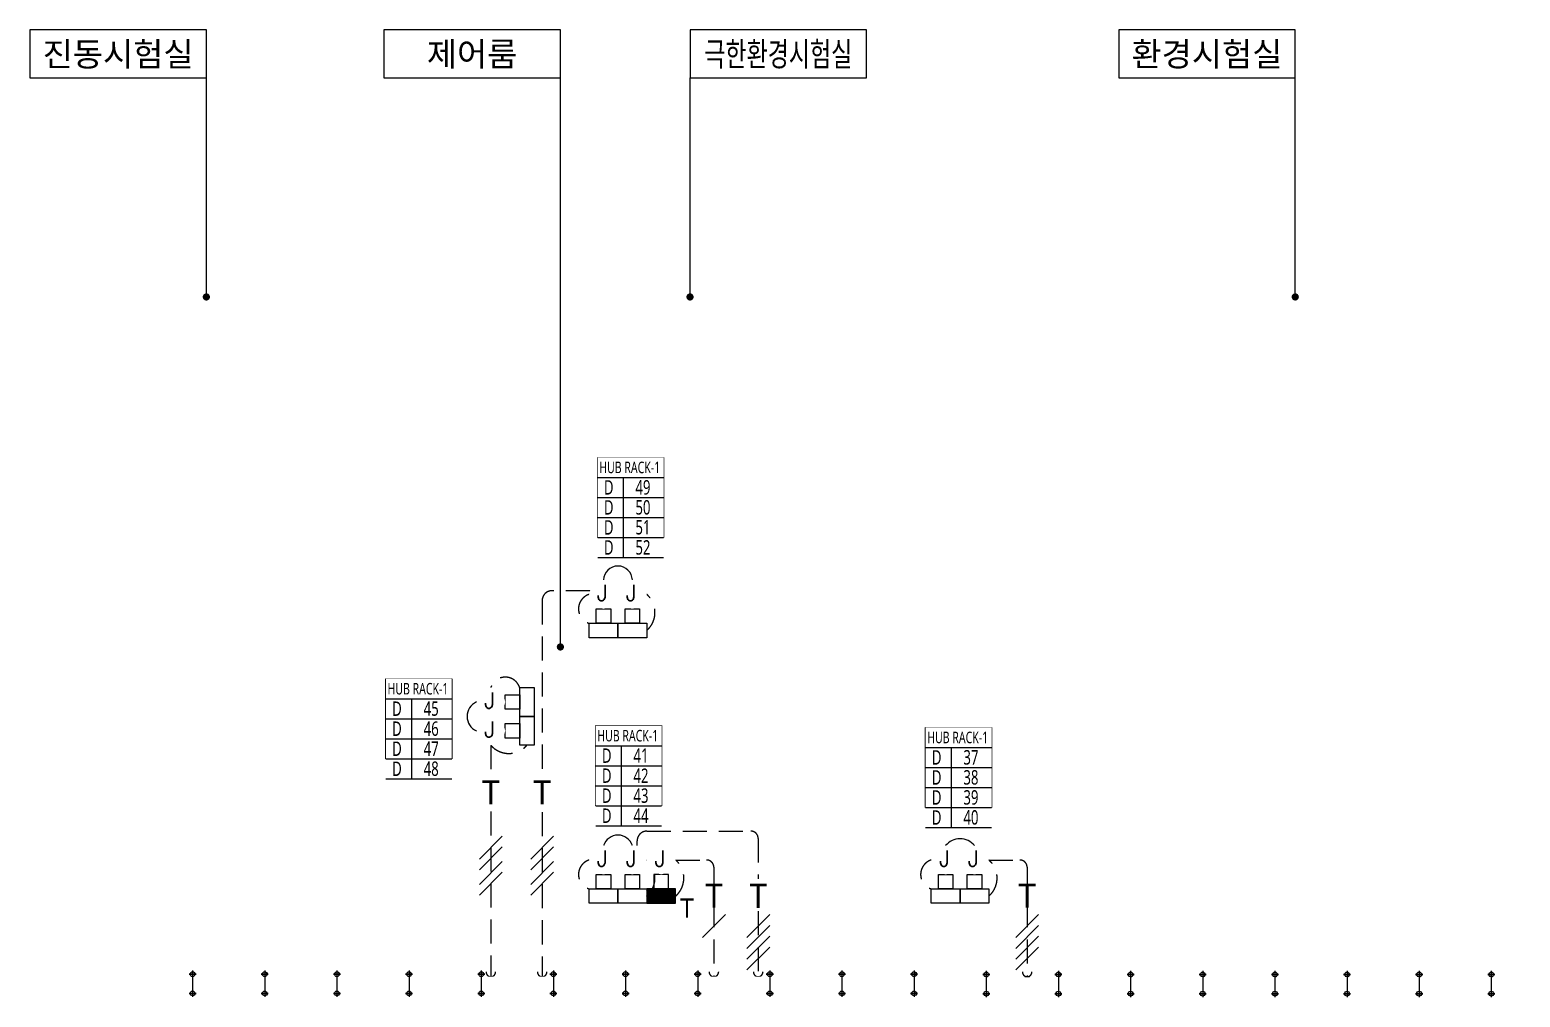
# Model space of a CAD drawing. Header units: millimetres. Extents: x -168200 to 336400, y -118800 to 0.
# Drawn here: x 42615 to 73600, y -48154 to -28029 of the extents above; entities that cross this region are included whole.
import ezdxf
from ezdxf.enums import TextEntityAlignment as Align

# ---------------------------------------------------------------- set-up
doc = ezdxf.new("R2010")
doc.units = ezdxf.units.MM
doc.header["$LTSCALE"] = 2000
doc.linetypes.add('E6', pattern=[10, 6, -1, 0.5, -1, 0.5, -1])
doc.linetypes.add('HIDDEN', pattern=[0.375, 0.25, -0.125])
for name, color, linetype in [('3-통신선번장', 40, 'E6'), ('3-통신선번장(D)', 240, 'Continuous'), ('elec-box', 6, 'Continuous'), ('S', 4, 'Continuous'), ('S2', 4, 'HIDDEN'), ('SYM', 3, 'Continuous'), ('TRAY', 3, 'Continuous'), ('TRAY1', 3, 'Continuous')]:
    doc.layers.add(name, color=color, linetype=linetype)
doc.styles.add('$0$스타일1', font='malgun.ttf')
doc.styles.add('ELEC', font='malgun.ttf')
doc.styles.add('GHS', font='malgun.ttf')
doc.styles.add('ROMANS', font='romans.shx', dxfattribs={"height": 10})
doc.dimstyles.new('DIM-QD 1', dxfattribs={"dimtxt": 3, "dimasz": 1.5, "dimexe": 1, "dimexo": 0, "dimgap": 1, "dimtad": 1, "dimdec": 3, "dimdsep": 46, "dimlunit": 6, "dimtxsty": '$0$스타일1', "dimblk1": 'ARCHTICK', "dimblk2": 'ARCHTICK', "dimsah": 1, "dimcen": 0, "dimclrd": 256, "dimclre": 256, "dimclrt": 3, "dimazin": 2, "dimtfac": 1, "dimtdec": 3, "dimtix": 1, "dimtmove": 2, "dimatfit": 3, "dimldrblk": 'ARCHTICK', "dimfxl": 1, "dimtolj": 1, "dimtzin": 0, "dimarcsym": 0})

# ---------------------------------------------------------------- blocks, each defined once
blk = doc.blocks.new('_ARCHTICK')
at = {"color": 0, "linetype": 'ByBlock', "const_width": 0.15}
blk.add_lwpolyline([(-0.5, -0.5), (0.5, 0.5)], dxfattribs=at)
blk = doc.blocks.new('D24')
at = {"layer": 'SYM'}
for points in [[(-62.5, 250), (-62.5, 125), (62.5, 125), (62.5, 250)], [(-125, 125), (-125, 0), (125, 0), (125, 125)]]:
    blk.add_lwpolyline(points, close=True, dxfattribs=at)
blk = doc.blocks.new('D24-T')
at = {"layer": 'SYM'}
h = blk.add_hatch(dxfattribs=at)
h.set_pattern_fill('ANSI31', color=256, scale=5, style=0)
h.set_pattern_definition([(45, (-226528.501, -91317.446), (-11.22532015, 11.22532015), [])])
h.paths.add_polyline_path([(55442, -46200), (55442, -45900), (56042, -45900), (56042, -46200)])
at = {"layer": 'SYM', "xscale": 2.400000154972076, "yscale": 2.400000154972076, "zscale": 2.400000154972076}
blk.add_blockref('D24', (55742, -46200), dxfattribs=at)
blk = doc.blocks.new('E18')
blk.add_wipeout([(1.5, 0), (1.3, 0.75), (0.75, 1.3), (0, 1.5), (-0.75, 1.3), (-1.3, 0.75), (-1.5, 0), (-1.3, -0.75), (-0.75, -1.3), (0, -1.5), (0.75, -1.3), (1.3, -0.75)]).dxf.layer = 'SYM'
at = {"layer": 'SYM', "style": 'ROMANS'}
blk.add_text('J', height=1.65, dxfattribs=at).set_placement((-0.69, -0.67))
blk = doc.blocks.new('A$Ccb8ce206')
at = {"layer": '3-통신선번장', "linetype": 'Continuous'}
blk.add_lwpolyline([(-2282, 695), (0, 695), (0, -2084), (-2282, -2084)], close=True, dxfattribs=at)
at = {"linetype": 'Continuous'}
blk.add_wipeout([(-2282, 695), (-2282, -2779), (0, -2779), (0, 695)], dxfattribs=at).dxf.layer = '3-통신선번장'
at = {"layer": '3-통신선번장', "linetype": 'Continuous'}
for points in [[(-2282, 0), (0, 0)], [(-1399, 0), (-1399, -2779)], [(-2282, -695), (0, -695)], [(-2282, -1389), (0, -1389)], [(-2282, -2084), (0, -2084)], [(-2282, -2084), (0, -2084)], [(-2282, -2779), (0, -2779)], [(-2282, -2779), (0, -2779)]]:
    blk.add_lwpolyline(points, dxfattribs=at)
at = {"layer": '3-통신선번장', "linetype": 'Continuous', "style": 'ELEC', "width": 0.7}
blk.add_text('HUB RACK-1', height=400, dxfattribs=at).set_placement((-1171, 348), align=Align.MIDDLE)

msp = doc.modelspace()

# ---------------------------------------------------------------- hatches: boundary and pattern name
at = {"layer": 'SYM'}
h = msp.add_hatch(dxfattribs=at)
h.set_pattern_fill('ANSI31', color=256, scale=5, style=0)
h.set_pattern_definition([(45, (-226528.501, -91317.446), (-11.22532015, 11.22532015), [])])
h.paths.add_polyline_path([(55442.1, -46200), (55442.1, -45900), (56042.1, -45900), (56042.1, -46200)])

# ---------------------------------------------------------------- linework, layer by layer
at = {"layer": 'S2'}
for p, q in [((53267.4, -39900), (53267.4, -43496)), ((54262.2, -39700), (53467.4, -39700)), ((52200, -42912.5), (52200, -43497.5)), ((52200, -44289.1), (52200, -47725.2)), ((53267.4, -44304.3), (53267.4, -47725.2)), ((55242.1, -45000), (55242.1, -44900)), ((55442.1, -44700), (57608.4, -44700)), ((57758.4, -44850), (57758.4, -45690.8)), ((56042.1, -45300), (56686.9, -45300)), ((56836.9, -45450), (56836.9, -47725.2)), ((57758.4, -46365.3), (57758.4, -47725.2))]:
    msp.add_line(p, q, dxfattribs=at)
for centre, radius, start, end in [((53467.4, -39900), 200, 90, 180), ((54337.3, -40075), 314.7, 107.59786, 252.40214), ((55115.2, -40150), 497.5, 311.08686, 48.91314), ((52500, -41812.5), 316.2, 18.42975, 161.57025), ((52575, -42585.5), 497.5, 221.08686, 318.91314), ((55442.1, -44900), 200, 90, 180), ((57608.4, -44850), 150, 0, 90), ((54337.3, -45600), 314.7, 107.59786, 252.40214), ((55115.2, -45675), 497.5, 311.08686, 48.91314), ((55715.2, -45675), 497.5, 311.08686, 48.91314), ((56686.9, -45450), 150, 0, 90), ((61450.3, -45600), 314.7, 107.59786, 252.40214), ((62228.2, -45675), 497.5, 311.08686, 48.91314), ((63199.9, -45450), 150, 0, 90), ((52200, -47625.2), 100, 180, 0), ((53267.4, -47625.2), 100, 180, 0), ((56836.9, -47625.2), 100, 180, 0), ((57758.4, -47625.2), 100, 180, 0)]:
    msp.add_arc(centre, radius, start, end, dxfattribs=at)
at = {"layer": 'SYM'}
for p, q in [((52438.6, -44801.8), (51961.4, -45279.1)), ((53506, -44801.8), (53028.7, -45279.1)), ((52438.6, -45026.8), (51961.4, -45504.1)), ((53506, -45026.8), (53028.7, -45504.1)), ((52438.6, -45328.8), (51961.4, -45806.1)), ((53506, -45328.8), (53028.7, -45806.1)), ((52438.6, -45553.8), (51961.4, -46031.1)), ((53506, -45553.8), (53028.7, -46031.1)), ((57075.6, -46434.9), (56598.3, -46912.2)), ((57997, -46434.9), (57519.7, -46912.2)), ((63588.6, -46434.9), (63111.3, -46912.2)), ((57997, -46659.9), (57519.7, -47137.2)), ((63588.6, -46659.9), (63111.3, -47137.2)), ((57997, -46884.9), (57519.7, -47362.2)), ((63588.6, -46884.9), (63111.3, -47362.2))]:
    msp.add_line(p, q, dxfattribs=at)

# ---------------------------------------------------------------- block references
msp.add_blockref('D24-T', (0, 0))
at = {"layer": '3-통신선번장', "xscale": 0.6, "yscale": 0.6, "zscale": 0.6}
for p in [(55790.7, -37341.4), (51388.2, -41945.2), (62609.2, -42958.6)]:
    msp.add_blockref('A$Ccb8ce206', p, dxfattribs=at)
at = {"layer": 'SYM', "xscale": -2.400000154972076, "yscale": 2.400000154972076, "zscale": 2.400000154972076}
for p in [(54542.1, -40675), (55142.1, -40675), (55142.1, -40675), (54542.1, -46200), (55142.1, -46200), (55142.1, -46200), (61655.2, -46200), (62255.2, -46200), (62255.2, -46200)]:
    msp.add_blockref('D24', p, dxfattribs=at)
at = {"layer": 'SYM', "xscale": -2.400000154972076, "yscale": 2.400000154972076, "zscale": 2.400000154972076, "rotation": 89.99999999999993}
for p in [(53100, -42012.5), (53100, -42612.5), (53100, -42612.5)]:
    msp.add_blockref('D24', p, dxfattribs=at)

# ---------------------------------------------------------------- texts
at = {"layer": 'SYM', "style": 'GHS'}
for height, p in [(500, (52200, -43893.3)), (500, (53267.4, -43891.8)), (500, (56837.9, -46041.8)), (500, (57759.4, -46045.4)), (500, (63351, -46041.8)), (400, (56278.7, -46298.4))]:
    msp.add_text('T', height=height, dxfattribs=at).set_placement(p, align=Align.MIDDLE_CENTER)

# ---------------------------------------------------------------- leaders
at = {"layer": 'elec-box'}
for points in [[(46285.6, -33586.8), (46285.6, -29062), (46285.6, -29029.5)], [(53646.4, -40867.8), (53646.4, -29062), (53646.4, -29029.5)], [(56341, -33586.8), (56341, -29062), (56341, -29029.5)], [(68923.5, -33586.8), (68923.5, -29062), (68923.5, -29029.5)]]:
    msp.add_leader(points, dimstyle='DIM-QD 1', override={"dimscale": 100, "dimasz": 1.5, "dimtad": 0, "dimclrd": 6, "dimldrblk": 'DOT'}, dxfattribs=at)

# ---------------------------------------------------------------- next in the draw order: block references
at = {"layer": '3-통신선번장', "xscale": 0.6, "yscale": 0.6, "zscale": 0.6}
msp.add_blockref('A$Ccb8ce206', (55749.8, -42921.8), dxfattribs=at)
at = {"layer": 'S', "xscale": 200, "yscale": 200, "zscale": 200}
for p in [(55142.1, -39775), (52200, -42612.5), (55142.1, -45300), (62255.2, -45300)]:
    msp.add_blockref('E18', p, dxfattribs=at)

# ---------------------------------------------------------------- next in the draw order: texts
at = {"layer": '3-통신선번장(D)', "linetype": 'Continuous', "style": 'ELEC', "width": 0.7}
for s, p in [('D', (54650.7, -37548.4)), ('49', (55362.4, -37547.1)), ('D', (54650.7, -37964.7)), ('50', (55362.4, -37963.3)), ('D', (54650.7, -38381)), ('51', (55362.4, -38379.6)), ('D', (54650.7, -38797.8)), ('52', (55362.4, -38796.4)), ('D', (50248.2, -42152.2)), ('45', (50959.9, -42150.8)), ('D', (50248.2, -42568.5)), ('46', (50959.9, -42567.1)), ('D', (50248.2, -42984.7)), ('47', (50959.9, -42983.3)), ('D', (61469.2, -43165.6)), ('37', (62181, -43164.2)), ('D', (50248.2, -43401.6)), ('48', (50959.9, -43400.2)), ('D', (61469.2, -43581.9)), ('38', (62181, -43580.5)), ('D', (61469.2, -43998.1)), ('39', (62181, -43996.8)), ('D', (61469.2, -44415)), ('40', (62181, -44413.6))]:
    msp.add_text(s, height=300, dxfattribs=at).set_placement(p, align=Align.MIDDLE)

# ---------------------------------------------------------------- next in the draw order: wipeouts: each hides what was drawn before it
at = {"color": 6}
for points in [[(42615.4, -28029.5), (46285.6, -28029.5), (46285.6, -29029.5), (42615.4, -29029.5)], [(49976.2, -28029.5), (53646.4, -28029.5), (53646.4, -29029.5), (49976.2, -29029.5)], [(56341, -28029.5), (60011.2, -28029.5), (60011.2, -29029.5), (56341, -29029.5)], [(65253.3, -28029.5), (68923.5, -28029.5), (68923.5, -29029.5), (65253.3, -29029.5)]]:
    msp.add_wipeout(points, dxfattribs=at).dxf.layer = 'elec-box'
msp.add_wipeout([(44500.2, -47725.1), (90875, -47725.1), (90875, -48025.1), (44500.2, -48025.1)]).dxf.layer = 'TRAY'

# ---------------------------------------------------------------- next in the draw order: linework, layer by layer
at = {"layer": 'elec-box', "color": 6}
for points in [[(42615.4, -29029.5), (46285.6, -29029.5), (46285.6, -28029.5), (42615.4, -28029.5)], [(49976.2, -29029.5), (53646.4, -29029.5), (53646.4, -28029.5), (49976.2, -28029.5)], [(56341, -29029.5), (60011.2, -29029.5), (60011.2, -28029.5), (56341, -28029.5)], [(65253.3, -29029.5), (68923.5, -29029.5), (68923.5, -28029.5), (65253.3, -28029.5)]]:
    msp.add_lwpolyline(points, close=True, dxfattribs=at)
at = {"layer": 'S2'}
for p, q in [((62555.2, -45300), (63199.9, -45300)), ((63349.9, -45450), (63349.9, -47725.2))]:
    msp.add_line(p, q, dxfattribs=at)
msp.add_arc((63349.9, -47625.2), 100, 180, 0, dxfattribs=at)
at = {"layer": 'SYM'}
for p, q in [((57997, -47109.9), (57519.7, -47587.2)), ((63588.6, -47109.9), (63111.3, -47587.2))]:
    msp.add_line(p, q, dxfattribs=at)
at = {"layer": 'TRAY1', "color": 6}
for points in [[(46000.2, -47601.6), (46000.2, -47625.1), (46018.2, -47628.5), (46035.2, -47639.4), (46047.2, -47657.9), (46050.2, -47675.1), (46073.4, -47675.1), (46050.2, -47675.1), (46046.5, -47694), (46034.7, -47711.4), (46018, -47721.9), (46000.2, -47725.1), (45979.9, -47720.8), (45965, -47710.6), (45954.6, -47695.7), (45950.2, -47675.1), (45927, -47675.1), (45950.2, -47675.1), (45954.4, -47655.2), (45965.4, -47639.3), (45982.2, -47628.5), (46000.2, -47625.1), (46000.2, -47675.1), (46050.2, -47675.1), (45950.2, -47675.1), (46000.2, -47675.1), (46000.2, -47675.1), (46000.2, -48075.1), (45950.2, -48075.1), (46050.2, -48075.1), (46000.2, -48075.1), (46000.2, -48125.1), (45982.2, -48121.8), (45965.4, -48111), (45954.4, -48095.1), (45950.2, -48075.1), (45927, -48075.1), (45950.2, -48075.1), (45954.6, -48054.6), (45965, -48039.6), (45979.9, -48029.4), (46000.2, -48025.1), (46018, -48028.4), (46034.7, -48038.9), (46046.5, -48056.3), (46050.2, -48075.1), (46073.4, -48075.1), (46050.2, -48075.1), (46047.2, -48092.4), (46035.2, -48110.9), (46018.2, -48121.8), (46000.2, -48125.1), (46000.2, -48148.7)], [(47500.2, -47601.6), (47500.2, -47625.1), (47518.2, -47628.5), (47535.2, -47639.4), (47547.2, -47657.9), (47550.2, -47675.1), (47573.4, -47675.1), (47550.2, -47675.1), (47546.5, -47694), (47534.7, -47711.4), (47518, -47721.9), (47500.2, -47725.1), (47479.9, -47720.8), (47465, -47710.6), (47454.6, -47695.7), (47450.2, -47675.1), (47427, -47675.1), (47450.2, -47675.1), (47454.4, -47655.2), (47465.4, -47639.3), (47482.2, -47628.5), (47500.2, -47625.1), (47500.2, -47675.1), (47550.2, -47675.1), (47450.2, -47675.1), (47500.2, -47675.1), (47500.2, -47675.1), (47500.2, -48075.1), (47450.2, -48075.1), (47550.2, -48075.1), (47500.2, -48075.1), (47500.2, -48125.1), (47482.2, -48121.8), (47465.4, -48111), (47454.4, -48095.1), (47450.2, -48075.1), (47427, -48075.1), (47450.2, -48075.1), (47454.6, -48054.6), (47465, -48039.6), (47479.9, -48029.4), (47500.2, -48025.1), (47518, -48028.4), (47534.7, -48038.9), (47546.5, -48056.3), (47550.2, -48075.1), (47573.4, -48075.1), (47550.2, -48075.1), (47547.2, -48092.4), (47535.2, -48110.9), (47518.2, -48121.8), (47500.2, -48125.1), (47500.2, -48148.7)], [(49000.2, -47601.6), (49000.2, -47625.1), (49018.2, -47628.5), (49035.2, -47639.4), (49047.2, -47657.9), (49050.2, -47675.1), (49073.4, -47675.1), (49050.2, -47675.1), (49046.5, -47694), (49034.7, -47711.4), (49018, -47721.9), (49000.2, -47725.1), (48979.9, -47720.8), (48965, -47710.6), (48954.6, -47695.7), (48950.2, -47675.1), (48927, -47675.1), (48950.2, -47675.1), (48954.4, -47655.2), (48965.4, -47639.3), (48982.2, -47628.5), (49000.2, -47625.1), (49000.2, -47675.1), (49050.2, -47675.1), (48950.2, -47675.1), (49000.2, -47675.1), (49000.2, -47675.1), (49000.2, -48075.1), (48950.2, -48075.1), (49050.2, -48075.1), (49000.2, -48075.1), (49000.2, -48125.1), (48982.2, -48121.8), (48965.4, -48111), (48954.4, -48095.1), (48950.2, -48075.1), (48927, -48075.1), (48950.2, -48075.1), (48954.6, -48054.6), (48965, -48039.6), (48979.9, -48029.4), (49000.2, -48025.1), (49018, -48028.4), (49034.7, -48038.9), (49046.5, -48056.3), (49050.2, -48075.1), (49073.4, -48075.1), (49050.2, -48075.1), (49047.2, -48092.4), (49035.2, -48110.9), (49018.2, -48121.8), (49000.2, -48125.1), (49000.2, -48148.7)], [(50500.2, -47601.6), (50500.2, -47625.1), (50518.2, -47628.5), (50535.2, -47639.4), (50547.2, -47657.9), (50550.2, -47675.1), (50573.4, -47675.1), (50550.2, -47675.1), (50546.5, -47694), (50534.7, -47711.4), (50518, -47721.9), (50500.2, -47725.1), (50479.9, -47720.8), (50465, -47710.6), (50454.6, -47695.7), (50450.2, -47675.1), (50427, -47675.1), (50450.2, -47675.1), (50454.4, -47655.2), (50465.4, -47639.3), (50482.2, -47628.5), (50500.2, -47625.1), (50500.2, -47675.1), (50550.2, -47675.1), (50450.2, -47675.1), (50500.2, -47675.1), (50500.2, -47675.1), (50500.2, -48075.1), (50450.2, -48075.1), (50550.2, -48075.1), (50500.2, -48075.1), (50500.2, -48125.1), (50482.2, -48121.8), (50465.4, -48111), (50454.4, -48095.1), (50450.2, -48075.1), (50427, -48075.1), (50450.2, -48075.1), (50454.6, -48054.6), (50465, -48039.6), (50479.9, -48029.4), (50500.2, -48025.1), (50518, -48028.4), (50534.7, -48038.9), (50546.5, -48056.3), (50550.2, -48075.1), (50573.4, -48075.1), (50550.2, -48075.1), (50547.2, -48092.4), (50535.2, -48110.9), (50518.2, -48121.8), (50500.2, -48125.1), (50500.2, -48148.7)], [(52000.2, -47601.6), (52000.2, -47625.1), (52018.2, -47628.5), (52035.2, -47639.4), (52047.2, -47657.9), (52050.2, -47675.1), (52073.4, -47675.1), (52050.2, -47675.1), (52046.5, -47694), (52034.7, -47711.4), (52018, -47721.9), (52000.2, -47725.1), (51979.9, -47720.8), (51965, -47710.6), (51954.6, -47695.7), (51950.2, -47675.1), (51927, -47675.1), (51950.2, -47675.1), (51954.4, -47655.2), (51965.4, -47639.3), (51982.2, -47628.5), (52000.2, -47625.1), (52000.2, -47675.1), (52050.2, -47675.1), (51950.2, -47675.1), (52000.2, -47675.1), (52000.2, -47675.1), (52000.2, -48075.1), (51950.2, -48075.1), (52050.2, -48075.1), (52000.2, -48075.1), (52000.2, -48125.1), (51982.2, -48121.8), (51965.4, -48111), (51954.4, -48095.1), (51950.2, -48075.1), (51927, -48075.1), (51950.2, -48075.1), (51954.6, -48054.6), (51965, -48039.6), (51979.9, -48029.4), (52000.2, -48025.1), (52018, -48028.4), (52034.7, -48038.9), (52046.5, -48056.3), (52050.2, -48075.1), (52073.4, -48075.1), (52050.2, -48075.1), (52047.2, -48092.4), (52035.2, -48110.9), (52018.2, -48121.8), (52000.2, -48125.1), (52000.2, -48148.7)], [(53500.2, -47601.6), (53500.2, -47625.1), (53518.2, -47628.5), (53535.2, -47639.4), (53547.2, -47657.9), (53550.2, -47675.1), (53573.4, -47675.1), (53550.2, -47675.1), (53546.5, -47694), (53534.7, -47711.4), (53518, -47721.9), (53500.2, -47725.1), (53479.9, -47720.8), (53465, -47710.6), (53454.6, -47695.7), (53450.2, -47675.1), (53427, -47675.1), (53450.2, -47675.1), (53454.4, -47655.2), (53465.4, -47639.3), (53482.2, -47628.5), (53500.2, -47625.1), (53500.2, -47675.1), (53550.2, -47675.1), (53450.2, -47675.1), (53500.2, -47675.1), (53500.2, -47675.1), (53500.2, -48075.1), (53450.2, -48075.1), (53550.2, -48075.1), (53500.2, -48075.1), (53500.2, -48125.1), (53482.2, -48121.8), (53465.4, -48111), (53454.4, -48095.1), (53450.2, -48075.1), (53427, -48075.1), (53450.2, -48075.1), (53454.6, -48054.6), (53465, -48039.6), (53479.9, -48029.4), (53500.2, -48025.1), (53518, -48028.4), (53534.7, -48038.9), (53546.5, -48056.3), (53550.2, -48075.1), (53573.4, -48075.1), (53550.2, -48075.1), (53547.2, -48092.4), (53535.2, -48110.9), (53518.2, -48121.8), (53500.2, -48125.1), (53500.2, -48148.7)], [(55000.2, -47601.6), (55000.2, -47625.1), (55018.2, -47628.5), (55035.2, -47639.4), (55047.2, -47657.9), (55050.2, -47675.1), (55073.4, -47675.1), (55050.2, -47675.1), (55046.5, -47694), (55034.7, -47711.4), (55018, -47721.9), (55000.2, -47725.1), (54979.9, -47720.8), (54965, -47710.6), (54954.6, -47695.7), (54950.2, -47675.1), (54927, -47675.1), (54950.2, -47675.1), (54954.4, -47655.2), (54965.4, -47639.3), (54982.2, -47628.5), (55000.2, -47625.1), (55000.2, -47675.1), (55050.2, -47675.1), (54950.2, -47675.1), (55000.2, -47675.1), (55000.2, -47675.1), (55000.2, -48075.1), (54950.2, -48075.1), (55050.2, -48075.1), (55000.2, -48075.1), (55000.2, -48125.1), (54982.2, -48121.8), (54965.4, -48111), (54954.4, -48095.1), (54950.2, -48075.1), (54927, -48075.1), (54950.2, -48075.1), (54954.6, -48054.6), (54965, -48039.6), (54979.9, -48029.4), (55000.2, -48025.1), (55018, -48028.4), (55034.7, -48038.9), (55046.5, -48056.3), (55050.2, -48075.1), (55073.4, -48075.1), (55050.2, -48075.1), (55047.2, -48092.4), (55035.2, -48110.9), (55018.2, -48121.8), (55000.2, -48125.1), (55000.2, -48148.7)], [(56500.2, -47601.6), (56500.2, -47625.1), (56518.2, -47628.5), (56535.2, -47639.4), (56547.2, -47657.9), (56550.2, -47675.1), (56573.4, -47675.1), (56550.2, -47675.1), (56546.5, -47694), (56534.7, -47711.4), (56518, -47721.9), (56500.2, -47725.1), (56479.9, -47720.8), (56465, -47710.6), (56454.6, -47695.7), (56450.2, -47675.1), (56427, -47675.1), (56450.2, -47675.1), (56454.4, -47655.2), (56465.4, -47639.3), (56482.2, -47628.5), (56500.2, -47625.1), (56500.2, -47675.1), (56550.2, -47675.1), (56450.2, -47675.1), (56500.2, -47675.1), (56500.2, -47675.1), (56500.2, -48075.1), (56450.2, -48075.1), (56550.2, -48075.1), (56500.2, -48075.1), (56500.2, -48125.1), (56482.2, -48121.8), (56465.4, -48111), (56454.4, -48095.1), (56450.2, -48075.1), (56427, -48075.1), (56450.2, -48075.1), (56454.6, -48054.6), (56465, -48039.6), (56479.9, -48029.4), (56500.2, -48025.1), (56518, -48028.4), (56534.7, -48038.9), (56546.5, -48056.3), (56550.2, -48075.1), (56573.4, -48075.1), (56550.2, -48075.1), (56547.2, -48092.4), (56535.2, -48110.9), (56518.2, -48121.8), (56500.2, -48125.1), (56500.2, -48148.7)], [(58000.2, -47601.6), (58000.2, -47625.1), (58018.2, -47628.5), (58035.2, -47639.4), (58047.2, -47657.9), (58050.2, -47675.1), (58073.4, -47675.1), (58050.2, -47675.1), (58046.5, -47694), (58034.7, -47711.4), (58018, -47721.9), (58000.2, -47725.1), (57979.9, -47720.8), (57965, -47710.6), (57954.6, -47695.7), (57950.2, -47675.1), (57927, -47675.1), (57950.2, -47675.1), (57954.4, -47655.2), (57965.4, -47639.3), (57982.2, -47628.5), (58000.2, -47625.1), (58000.2, -47675.1), (58050.2, -47675.1), (57950.2, -47675.1), (58000.2, -47675.1), (58000.2, -47675.1), (58000.2, -48075.1), (57950.2, -48075.1), (58050.2, -48075.1), (58000.2, -48075.1), (58000.2, -48125.1), (57982.2, -48121.8), (57965.4, -48111), (57954.4, -48095.1), (57950.2, -48075.1), (57927, -48075.1), (57950.2, -48075.1), (57954.6, -48054.6), (57965, -48039.6), (57979.9, -48029.4), (58000.2, -48025.1), (58018, -48028.4), (58034.7, -48038.9), (58046.5, -48056.3), (58050.2, -48075.1), (58073.4, -48075.1), (58050.2, -48075.1), (58047.2, -48092.4), (58035.2, -48110.9), (58018.2, -48121.8), (58000.2, -48125.1), (58000.2, -48148.7)], [(59500.2, -47601.6), (59500.2, -47625.1), (59518.2, -47628.5), (59535.2, -47639.4), (59547.2, -47657.9), (59550.2, -47675.1), (59573.4, -47675.1), (59550.2, -47675.1), (59546.5, -47694), (59534.7, -47711.4), (59518, -47721.9), (59500.2, -47725.1), (59479.9, -47720.8), (59465, -47710.6), (59454.6, -47695.7), (59450.2, -47675.1), (59427, -47675.1), (59450.2, -47675.1), (59454.4, -47655.2), (59465.4, -47639.3), (59482.2, -47628.5), (59500.2, -47625.1), (59500.2, -47675.1), (59550.2, -47675.1), (59450.2, -47675.1), (59500.2, -47675.1), (59500.2, -47675.1), (59500.2, -48075.1), (59450.2, -48075.1), (59550.2, -48075.1), (59500.2, -48075.1), (59500.2, -48125.1), (59482.2, -48121.8), (59465.4, -48111), (59454.4, -48095.1), (59450.2, -48075.1), (59427, -48075.1), (59450.2, -48075.1), (59454.6, -48054.6), (59465, -48039.6), (59479.9, -48029.4), (59500.2, -48025.1), (59518, -48028.4), (59534.7, -48038.9), (59546.5, -48056.3), (59550.2, -48075.1), (59573.4, -48075.1), (59550.2, -48075.1), (59547.2, -48092.4), (59535.2, -48110.9), (59518.2, -48121.8), (59500.2, -48125.1), (59500.2, -48148.7)], [(61000.2, -47601.6), (61000.2, -47625.1), (61018.2, -47628.5), (61035.2, -47639.4), (61047.2, -47657.9), (61050.2, -47675.1), (61073.4, -47675.1), (61050.2, -47675.1), (61046.5, -47694), (61034.7, -47711.4), (61018, -47721.9), (61000.2, -47725.1), (60979.9, -47720.8), (60965, -47710.6), (60954.6, -47695.7), (60950.2, -47675.1), (60927, -47675.1), (60950.2, -47675.1), (60954.4, -47655.2), (60965.4, -47639.3), (60982.2, -47628.5), (61000.2, -47625.1), (61000.2, -47675.1), (61050.2, -47675.1), (60950.2, -47675.1), (61000.2, -47675.1), (61000.2, -47675.1), (61000.2, -48075.1), (60950.2, -48075.1), (61050.2, -48075.1), (61000.2, -48075.1), (61000.2, -48125.1), (60982.2, -48121.8), (60965.4, -48111), (60954.4, -48095.1), (60950.2, -48075.1), (60927, -48075.1), (60950.2, -48075.1), (60954.6, -48054.6), (60965, -48039.6), (60979.9, -48029.4), (61000.2, -48025.1), (61018, -48028.4), (61034.7, -48038.9), (61046.5, -48056.3), (61050.2, -48075.1), (61073.4, -48075.1), (61050.2, -48075.1), (61047.2, -48092.4), (61035.2, -48110.9), (61018.2, -48121.8), (61000.2, -48125.1), (61000.2, -48148.7)], [(62500.2, -47606.9), (62500.2, -47630.4), (62518.2, -47633.7), (62535.2, -47644.7), (62547.2, -47663.2), (62550.2, -47680.4), (62573.4, -47680.4), (62550.2, -47680.4), (62546.5, -47699.3), (62534.7, -47716.6), (62518, -47727.1), (62500.2, -47730.4), (62479.9, -47726.1), (62465, -47715.9), (62454.6, -47701), (62450.2, -47680.4), (62427, -47680.4), (62450.2, -47680.4), (62454.4, -47660.5), (62465.4, -47644.6), (62482.2, -47633.8), (62500.2, -47630.4), (62500.2, -47680.4), (62550.2, -47680.4), (62450.2, -47680.4), (62500.2, -47680.4), (62500.2, -47680.4), (62500.2, -48080.4), (62450.2, -48080.4), (62550.2, -48080.4), (62500.2, -48080.4), (62500.2, -48130.4), (62482.2, -48127.1), (62465.4, -48116.3), (62454.4, -48100.4), (62450.2, -48080.4), (62427, -48080.4), (62450.2, -48080.4), (62454.6, -48059.9), (62465, -48044.9), (62479.9, -48034.7), (62500.2, -48030.4), (62518, -48033.7), (62534.7, -48044.2), (62546.5, -48061.6), (62550.2, -48080.4), (62573.4, -48080.4), (62550.2, -48080.4), (62547.2, -48097.6), (62535.2, -48116.2), (62518.2, -48127.1), (62500.2, -48130.4), (62500.2, -48153.9)], [(64000.2, -47606.9), (64000.2, -47630.4), (64018.2, -47633.7), (64035.2, -47644.7), (64047.2, -47663.2), (64050.2, -47680.4), (64073.4, -47680.4), (64050.2, -47680.4), (64046.5, -47699.3), (64034.7, -47716.6), (64018, -47727.1), (64000.2, -47730.4), (63979.9, -47726.1), (63965, -47715.9), (63954.6, -47701), (63950.2, -47680.4), (63927, -47680.4), (63950.2, -47680.4), (63954.4, -47660.5), (63965.4, -47644.6), (63982.2, -47633.8), (64000.2, -47630.4), (64000.2, -47680.4), (64050.2, -47680.4), (63950.2, -47680.4), (64000.2, -47680.4), (64000.2, -47680.4), (64000.2, -48080.4), (63950.2, -48080.4), (64050.2, -48080.4), (64000.2, -48080.4), (64000.2, -48130.4), (63982.2, -48127.1), (63965.4, -48116.3), (63954.4, -48100.4), (63950.2, -48080.4), (63927, -48080.4), (63950.2, -48080.4), (63954.6, -48059.9), (63965, -48044.9), (63979.9, -48034.7), (64000.2, -48030.4), (64018, -48033.7), (64034.7, -48044.2), (64046.5, -48061.6), (64050.2, -48080.4), (64073.4, -48080.4), (64050.2, -48080.4), (64047.2, -48097.6), (64035.2, -48116.2), (64018.2, -48127.1), (64000.2, -48130.4), (64000.2, -48153.9)], [(65500.2, -47606.9), (65500.2, -47630.4), (65518.2, -47633.7), (65535.2, -47644.7), (65547.2, -47663.2), (65550.2, -47680.4), (65573.4, -47680.4), (65550.2, -47680.4), (65546.5, -47699.3), (65534.7, -47716.6), (65518, -47727.1), (65500.2, -47730.4), (65479.9, -47726.1), (65465, -47715.9), (65454.6, -47701), (65450.2, -47680.4), (65427, -47680.4), (65450.2, -47680.4), (65454.4, -47660.5), (65465.4, -47644.6), (65482.2, -47633.8), (65500.2, -47630.4), (65500.2, -47680.4), (65550.2, -47680.4), (65450.2, -47680.4), (65500.2, -47680.4), (65500.2, -47680.4), (65500.2, -48080.4), (65450.2, -48080.4), (65550.2, -48080.4), (65500.2, -48080.4), (65500.2, -48130.4), (65482.2, -48127.1), (65465.4, -48116.3), (65454.4, -48100.4), (65450.2, -48080.4), (65427, -48080.4), (65450.2, -48080.4), (65454.6, -48059.9), (65465, -48044.9), (65479.9, -48034.7), (65500.2, -48030.4), (65518, -48033.7), (65534.7, -48044.2), (65546.5, -48061.6), (65550.2, -48080.4), (65573.4, -48080.4), (65550.2, -48080.4), (65547.2, -48097.6), (65535.2, -48116.2), (65518.2, -48127.1), (65500.2, -48130.4), (65500.2, -48153.9)], [(67000.2, -47606.9), (67000.2, -47630.4), (67018.2, -47633.7), (67035.2, -47644.7), (67047.2, -47663.2), (67050.2, -47680.4), (67073.4, -47680.4), (67050.2, -47680.4), (67046.5, -47699.3), (67034.7, -47716.6), (67018, -47727.1), (67000.2, -47730.4), (66979.9, -47726.1), (66965, -47715.9), (66954.6, -47701), (66950.2, -47680.4), (66927, -47680.4), (66950.2, -47680.4), (66954.4, -47660.5), (66965.4, -47644.6), (66982.2, -47633.8), (67000.2, -47630.4), (67000.2, -47680.4), (67050.2, -47680.4), (66950.2, -47680.4), (67000.2, -47680.4), (67000.2, -47680.4), (67000.2, -48080.4), (66950.2, -48080.4), (67050.2, -48080.4), (67000.2, -48080.4), (67000.2, -48130.4), (66982.2, -48127.1), (66965.4, -48116.3), (66954.4, -48100.4), (66950.2, -48080.4), (66927, -48080.4), (66950.2, -48080.4), (66954.6, -48059.9), (66965, -48044.9), (66979.9, -48034.7), (67000.2, -48030.4), (67018, -48033.7), (67034.7, -48044.2), (67046.5, -48061.6), (67050.2, -48080.4), (67073.4, -48080.4), (67050.2, -48080.4), (67047.2, -48097.6), (67035.2, -48116.2), (67018.2, -48127.1), (67000.2, -48130.4), (67000.2, -48153.9)], [(68500.2, -47606.9), (68500.2, -47630.4), (68518.2, -47633.7), (68535.2, -47644.7), (68547.2, -47663.2), (68550.2, -47680.4), (68573.4, -47680.4), (68550.2, -47680.4), (68546.5, -47699.3), (68534.7, -47716.6), (68518, -47727.1), (68500.2, -47730.4), (68479.9, -47726.1), (68465, -47715.9), (68454.6, -47701), (68450.2, -47680.4), (68427, -47680.4), (68450.2, -47680.4), (68454.4, -47660.5), (68465.4, -47644.6), (68482.2, -47633.8), (68500.2, -47630.4), (68500.2, -47680.4), (68550.2, -47680.4), (68450.2, -47680.4), (68500.2, -47680.4), (68500.2, -47680.4), (68500.2, -48080.4), (68450.2, -48080.4), (68550.2, -48080.4), (68500.2, -48080.4), (68500.2, -48130.4), (68482.2, -48127.1), (68465.4, -48116.3), (68454.4, -48100.4), (68450.2, -48080.4), (68427, -48080.4), (68450.2, -48080.4), (68454.6, -48059.9), (68465, -48044.9), (68479.9, -48034.7), (68500.2, -48030.4), (68518, -48033.7), (68534.7, -48044.2), (68546.5, -48061.6), (68550.2, -48080.4), (68573.4, -48080.4), (68550.2, -48080.4), (68547.2, -48097.6), (68535.2, -48116.2), (68518.2, -48127.1), (68500.2, -48130.4), (68500.2, -48153.9)], [(70000.2, -47606.9), (70000.2, -47630.4), (70018.2, -47633.7), (70035.2, -47644.7), (70047.2, -47663.2), (70050.2, -47680.4), (70073.4, -47680.4), (70050.2, -47680.4), (70046.5, -47699.3), (70034.7, -47716.6), (70018, -47727.1), (70000.2, -47730.4), (69979.9, -47726.1), (69965, -47715.9), (69954.6, -47701), (69950.2, -47680.4), (69927, -47680.4), (69950.2, -47680.4), (69954.4, -47660.5), (69965.4, -47644.6), (69982.2, -47633.8), (70000.2, -47630.4), (70000.2, -47680.4), (70050.2, -47680.4), (69950.2, -47680.4), (70000.2, -47680.4), (70000.2, -47680.4), (70000.2, -48080.4), (69950.2, -48080.4), (70050.2, -48080.4), (70000.2, -48080.4), (70000.2, -48130.4), (69982.2, -48127.1), (69965.4, -48116.3), (69954.4, -48100.4), (69950.2, -48080.4), (69927, -48080.4), (69950.2, -48080.4), (69954.6, -48059.9), (69965, -48044.9), (69979.9, -48034.7), (70000.2, -48030.4), (70018, -48033.7), (70034.7, -48044.2), (70046.5, -48061.6), (70050.2, -48080.4), (70073.4, -48080.4), (70050.2, -48080.4), (70047.2, -48097.6), (70035.2, -48116.2), (70018.2, -48127.1), (70000.2, -48130.4), (70000.2, -48153.9)], [(71500.2, -47606.9), (71500.2, -47630.4), (71518.2, -47633.7), (71535.2, -47644.7), (71547.2, -47663.2), (71550.2, -47680.4), (71573.4, -47680.4), (71550.2, -47680.4), (71546.5, -47699.3), (71534.7, -47716.6), (71518, -47727.1), (71500.2, -47730.4), (71479.9, -47726.1), (71465, -47715.9), (71454.6, -47701), (71450.2, -47680.4), (71427, -47680.4), (71450.2, -47680.4), (71454.4, -47660.5), (71465.4, -47644.6), (71482.2, -47633.8), (71500.2, -47630.4), (71500.2, -47680.4), (71550.2, -47680.4), (71450.2, -47680.4), (71500.2, -47680.4), (71500.2, -47680.4), (71500.2, -48080.4), (71450.2, -48080.4), (71550.2, -48080.4), (71500.2, -48080.4), (71500.2, -48130.4), (71482.2, -48127.1), (71465.4, -48116.3), (71454.4, -48100.4), (71450.2, -48080.4), (71427, -48080.4), (71450.2, -48080.4), (71454.6, -48059.9), (71465, -48044.9), (71479.9, -48034.7), (71500.2, -48030.4), (71518, -48033.7), (71534.7, -48044.2), (71546.5, -48061.6), (71550.2, -48080.4), (71573.4, -48080.4), (71550.2, -48080.4), (71547.2, -48097.6), (71535.2, -48116.2), (71518.2, -48127.1), (71500.2, -48130.4), (71500.2, -48153.9)], [(73000.2, -47606.9), (73000.2, -47630.4), (73018.2, -47633.7), (73035.2, -47644.7), (73047.2, -47663.2), (73050.2, -47680.4), (73073.4, -47680.4), (73050.2, -47680.4), (73046.5, -47699.3), (73034.7, -47716.6), (73018, -47727.1), (73000.2, -47730.4), (72979.9, -47726.1), (72965, -47715.9), (72954.6, -47701), (72950.2, -47680.4), (72927, -47680.4), (72950.2, -47680.4), (72954.4, -47660.5), (72965.4, -47644.6), (72982.2, -47633.8), (73000.2, -47630.4), (73000.2, -47680.4), (73050.2, -47680.4), (72950.2, -47680.4), (73000.2, -47680.4), (73000.2, -47680.4), (73000.2, -48080.4), (72950.2, -48080.4), (73050.2, -48080.4), (73000.2, -48080.4), (73000.2, -48130.4), (72982.2, -48127.1), (72965.4, -48116.3), (72954.4, -48100.4), (72950.2, -48080.4), (72927, -48080.4), (72950.2, -48080.4), (72954.6, -48059.9), (72965, -48044.9), (72979.9, -48034.7), (73000.2, -48030.4), (73018, -48033.7), (73034.7, -48044.2), (73046.5, -48061.6), (73050.2, -48080.4), (73073.4, -48080.4), (73050.2, -48080.4), (73047.2, -48097.6), (73035.2, -48116.2), (73018.2, -48127.1), (73000.2, -48130.4), (73000.2, -48153.9)]]:
    msp.add_lwpolyline(points, dxfattribs=at)

# ---------------------------------------------------------------- next in the draw order: block references
at = {"layer": 'S', "xscale": 200, "yscale": 200, "zscale": 200}
for p in [(54542.1, -39775), (52200, -42012.5), (54542.1, -45300), (61655.2, -45300)]:
    msp.add_blockref('E18', p, dxfattribs=at)
at = {"layer": 'SYM', "xscale": 2.400000154972076, "yscale": 2.400000154972076, "zscale": 2.400000154972076}
msp.add_blockref('D24', (55742.1, -46200), dxfattribs=at)

# ---------------------------------------------------------------- next in the draw order: texts
at = {"layer": '3-통신선번장(D)', "linetype": 'Continuous', "style": 'ELEC', "width": 0.7}
for s, p in [('D', (54609.8, -43128.8)), ('41', (55321.5, -43127.4)), ('D', (54609.8, -43545.1)), ('42', (55321.5, -43543.7)), ('D', (54609.8, -43961.3)), ('43', (55321.5, -43960)), ('D', (54609.8, -44378.2)), ('44', (55321.5, -44376.8))]:
    msp.add_text(s, height=300, dxfattribs=at).set_placement(p, align=Align.MIDDLE)
at = {"layer": 'elec-box', "color": 3, "style": 'GHS'}
for s, p in [('진동시험실', (44450.5, -28529.5)), ('제어룸', (51811.3, -28529.5)), ('환경시험실', (67088.4, -28529.5))]:
    msp.add_text(s, height=500, dxfattribs=at).set_placement(p, align=Align.MIDDLE)
at = {"layer": 'elec-box', "color": 3, "style": 'GHS', "width": 0.7}
msp.add_text('극한환경시험실', height=500, dxfattribs=at).set_placement((58176.1, -28529.5), align=Align.MIDDLE)

# ---------------------------------------------------------------- next in the draw order: linework, layer by layer
at = {"layer": 'S'}
for centre, radius, start, end in [((54842.1, -39484.2), 300.1, 1.75379, 178.24621), ((52035.5, -42312.5), 329.2, 114.3003, 245.6997), ((54842.1, -45097.9), 315.6, 18.07603, 161.92397), ((61955.2, -45250.1), 390.6, 39.82179, 140.17821)]:
    msp.add_arc(centre, radius, start, end, dxfattribs=at)

# ---------------------------------------------------------------- next in the draw order: block references
at = {"layer": 'S', "xscale": 200, "yscale": 200, "zscale": 200}
msp.add_blockref('E18', (55742.1, -45300), dxfattribs=at)

doc.saveas('drawing.dxf')
